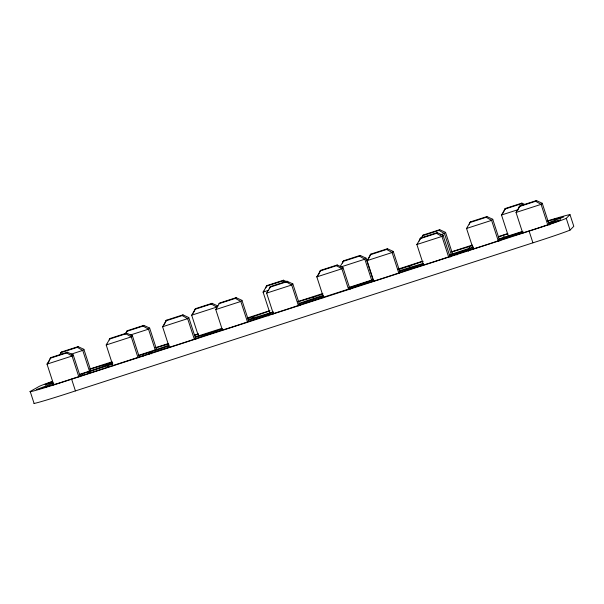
<?xml version="1.0" encoding="UTF-8"?>
<svg xmlns="http://www.w3.org/2000/svg" width="604" height="604" viewBox="0 0 604 604"><rect width="100%" height="100%" fill="white"/><g stroke="black" fill="none" stroke-linecap="round" stroke-linejoin="round"><path stroke-width="0.91" d="M48.161 363.019L49.309 360.686M50.072 359.131L50.842 357.576L67.384 352.223L73.22 354.918L80.279 376.654M60.37 354.314L61.517 351.973L78.059 346.628L83.896 349.323L90.955 371.052M109.271 339.992L110.034 338.436L126.576 333.083L132.412 335.779L139.471 357.508M125.73 333.831L127.263 330.72L143.805 325.367L149.641 328.063L156.7 349.791M164.114 324.877L166.41 320.203L182.959 314.858L188.788 317.553L195.847 339.282M193.204 313.325L195.5 308.652L212.042 303.306L217.878 306.002L216.73 307.096L191.679 315.197L198.452 336.058M265.768 287.897L266.915 285.556L283.465 280.211L288.463 282.521M269.316 288.893L270.464 286.56L287.006 281.207L292.834 283.903L299.901 305.639M318.353 275.001L320.649 270.328L337.198 264.982L343.027 267.678L350.094 289.407M342.46 263.095L343.608 260.762L360.158 255.409L365.986 258.104L373.053 279.841M368.961 257.983L370.871 254.088L387.413 248.742L393.249 251.438L400.029 272.298M419.176 241.094L420.701 237.976L437.251 232.631L443.079 235.326L450.146 257.055M421.645 238.142L423.178 235.032L439.72 229.686L445.556 232.381L452.615 254.11M469.217 224.258L470.365 221.917L486.907 216.572L492.743 219.267L499.802 240.996M503.034 213.137L505.329 208.471L521.871 203.118L524.378 204.273M517.568 210.585L519.863 205.919L536.405 200.566L542.241 203.261L549.3 224.99M50.842 357.576L47.021 364.121L53.794 384.982M59.449 355.197L61.517 351.973M110.034 338.436L106.213 344.975L112.993 365.843M125.194 333.937L127.263 330.72M169.369 347.61L162.589 326.749L166.41 320.203M191.679 315.197L195.5 308.652M248.735 321.222L241.962 300.354L236.126 297.659L219.584 303.012L215.764 309.558L222.536 330.418M266.915 285.556L263.095 292.102L269.875 312.963M273.416 313.967L266.636 293.106L270.464 286.56M320.649 270.328L316.828 276.874L323.608 297.734M340.226 266.47L343.608 260.762M370.871 254.088L367.051 260.634L373.831 281.494M420.701 237.976L416.881 244.522L423.661 265.382M421.109 238.248L423.178 235.032M473.325 249.324L466.545 228.463L470.365 221.917M505.329 208.471L501.509 215.009L508.568 236.745M522.815 233.318L516.043 212.457L519.863 205.919M30.2 391.46A38.679 1.012 -18 0 0 71.627 379.199L529.119 231.113A32.873 0.861 -18 0 0 566.273 218.354L569.995 214.616L573.8 226.326L570.078 230.064A32.873 0.861 -18 0 1 532.924 242.823L75.432 390.909A38.679 1.012 -18 0 1 34.005 403.17L30.2 391.46L38.958 386.522A40.544 1.065 -18 0 1 52.639 381.32M47.965 363.208L47.021 364.121L72.072 356.02L73.22 354.918M50.087 358.3L66.629 352.947L67.384 352.223M60.762 352.698L77.304 347.353L78.059 346.628M83.896 349.323L82.748 350.418L71.113 354.178M107.165 344.069L106.213 344.975L131.264 336.873L132.412 335.779M109.279 339.161L125.821 333.808L126.576 333.083M126.508 331.437L143.05 326.092L143.805 325.367M149.641 328.063L148.501 329.157L130.6 334.948M165.655 320.928L182.204 315.575L182.959 314.858M188.788 317.553L187.648 318.648L162.589 326.749M194.745 309.376L211.287 304.031L212.042 303.306M216.708 308.644L215.764 309.558L240.815 301.456L241.962 300.354M218.829 303.737L235.371 298.384L236.126 297.659M264.242 291.007L263.095 292.102L268.47 290.365M266.16 286.281L282.71 280.935L283.465 280.211M269.709 287.285L286.251 281.932L287.006 281.207M292.834 283.903L291.694 285.005L266.636 293.106M317.976 275.779L316.828 276.874L341.887 268.772L343.027 267.678M319.894 271.053L336.443 265.707L337.198 264.982M342.853 261.487L359.403 256.134L360.158 255.409M365.986 258.104L364.846 259.199L340.686 267.013M368.191 259.539L367.051 260.634L392.109 252.532L393.249 251.438M370.116 254.812L386.658 249.467L387.413 248.742M417.832 243.608L416.881 244.522L441.939 236.421L443.079 235.326M422.423 235.756L438.965 230.403L439.72 229.686M419.946 238.701L436.496 233.348L437.251 232.631M445.556 232.381L444.408 233.476L440.829 234.631M469.61 222.642L486.152 217.297L486.907 216.572M492.743 219.267L491.596 220.362L466.545 228.463M502.649 213.914L501.509 215.009L517.613 209.807M504.574 209.195L521.116 203.842L521.871 203.118M519.108 206.636L535.65 201.291L536.405 200.566M542.241 203.261L541.093 204.356L516.043 212.457M195.152 337.485A29.06 0.763 -18 0 1 205.088 334.51L217.115 330.607A27.052 0.71 -18 0 1 222.415 328.765M399.093 269.407L411.49 265.315A41.706 1.095 -18 0 1 423.2 261.29M53.779 383.147L36.3 389.588L58.12 383.374L164.25 348.833A29.06 0.763 -18 0 0 203.223 336.088L217.364 331.581A27.052 0.71 -18 0 0 253.748 319.758L267.602 315.296A26.516 0.695 -18 0 0 303.223 303.782L366.998 283.117A26.516 0.695 -18 0 0 407.005 270.109L416.367 267.127A26.153 0.687 -18 0 0 455.824 254.344L467.609 250.607A26.153 0.687 -18 0 0 502.732 239.267L513.619 235.59A26.153 0.687 -18 0 0 552.479 223.17A26.153 0.687 -18 0 0 549.119 223.125M247.678 318.512L257.938 315.009A38.731 1.012 -18 0 1 269.822 310.932M248.138 320.407A27.052 0.71 -18 0 1 253.499 318.784L269.399 313.68A26.516 0.695 -18 0 1 273.174 312.374M449.24 255.409A26.153 0.687 -18 0 1 452.29 254.48L469.701 248.916A26.153 0.687 -18 0 1 473.453 247.617M112.503 364.212L79.298 374.865M548.379 222.763L563.781 216.927L547.7 221.064M323.631 296.058L305.02 302.166A26.516 0.695 -18 0 0 298.391 304.167M522.49 231.777L504.816 237.576A26.153 0.687 -18 0 0 498.323 239.531M498.292 237.04L507.919 233.778M194.488 335.431L198.595 334.042M373.144 279.569L348.855 287.496M221.638 328.44L195.22 336.949M523.056 231.257L498.987 238.897M89.762 369.021L112.163 361.758M155.175 347.821L168.614 343.465M194.601 335.046L198.188 333.884M247.466 317.915L269.867 310.66M297.651 301.653L322.74 293.529M398.006 269.135L422.204 261.298M451.777 251.717L472.381 245.035M498.368 236.617L507.33 233.71M90.155 369.142A33.824 0.883 -18 0 1 106.546 364.28L112.216 362.445M298.406 301.69A38.731 1.012 -18 0 1 309.98 298.18L322.981 294.088M451.777 251.981A41.706 1.095 -18 0 1 467.579 247.134L472.607 245.564M138.829 355.658L161.298 348.659A29.06 0.763 -18 0 1 168.984 345.986M112.85 363.185L103.684 366.137A33.824 0.883 -18 0 1 79.554 374.367M248.04 319.584L255.56 317.281A38.731 1.012 -18 0 0 273.295 311.838M323.012 295.409L307.602 300.452A38.731 1.012 -18 0 1 299.712 303.178M399.101 270.871L410.478 267.27A41.706 1.095 -18 0 0 422.755 263.533M473.408 246.908L458.24 251.974A41.706 1.095 -18 0 1 449.504 254.911M348.636 287.927L371.007 280.792A26.516 0.695 -18 0 1 373.31 279.999M535.65 201.291L541.093 204.356L547.873 225.216M521.116 203.842L523.457 205.156M486.152 217.297L491.596 220.362L498.376 241.222M438.965 230.403L444.408 233.476L451.188 254.337M436.496 233.348L441.939 236.421L448.719 257.281M386.658 249.467L392.109 252.532L398.882 273.393M359.403 256.134L364.846 259.199L371.905 280.935M336.443 265.707L341.887 268.772L348.667 289.633M286.251 281.932L291.694 285.005L298.474 305.866M282.71 280.935L285.043 282.249M235.371 298.384L240.815 301.456L247.595 322.317M211.287 304.031L216.73 307.096M182.204 315.575L187.648 318.648L194.428 339.508M143.05 326.092L148.501 329.157L155.273 350.018M125.821 333.808L131.264 336.873L138.044 357.742M77.304 347.353L82.748 350.418L89.807 372.147M66.629 352.947L72.072 356.02L78.852 376.881M566.273 218.354L570.078 230.064M560.142 217.478L560.686 219.146M554.23 219.124L554.774 220.792M529.119 231.113L532.924 242.823M503.464 235.266L504.28 237.772M469.097 246.704L469.64 248.372M467.972 249.535L468.515 251.204M456.428 253.265L456.971 254.941M409.64 265.987L410.184 267.655M351.89 286.93L352.434 288.599M321.185 296.896L321.728 298.565M313.129 297.289L313.672 298.957M267.632 314.314L268.176 315.983M252.766 316.858L253.31 318.534M216.051 330.992L216.594 332.668M150.668 352.132L151.211 353.808M148.478 352.744L149.022 354.412M142.989 354.374L143.533 356.043M107.648 365.873L108.192 367.542M106.546 364.28L107.089 365.956M88.697 371.996L89.241 373.665M82.522 373.853L83.065 375.529M71.627 379.199L75.432 390.909M52.133 383.699L52.676 385.375M45.723 385.918L46.266 387.587M547.352 220.936A51.725 1.351 -18 0 1 569.995 214.616M423.555 263.752A26.153 0.687 -18 0 0 422.015 264.288L406.447 269.407A26.516 0.695 -18 0 0 399.342 271.536M169.226 345.035A35.651 0.936 -18 0 1 138.527 355.348M156.232 347.723A35.651 0.936 -18 0 1 168.508 343.993M52.684 382.762A33.824 0.883 -18 0 1 52.495 381.63"/></g></svg>
